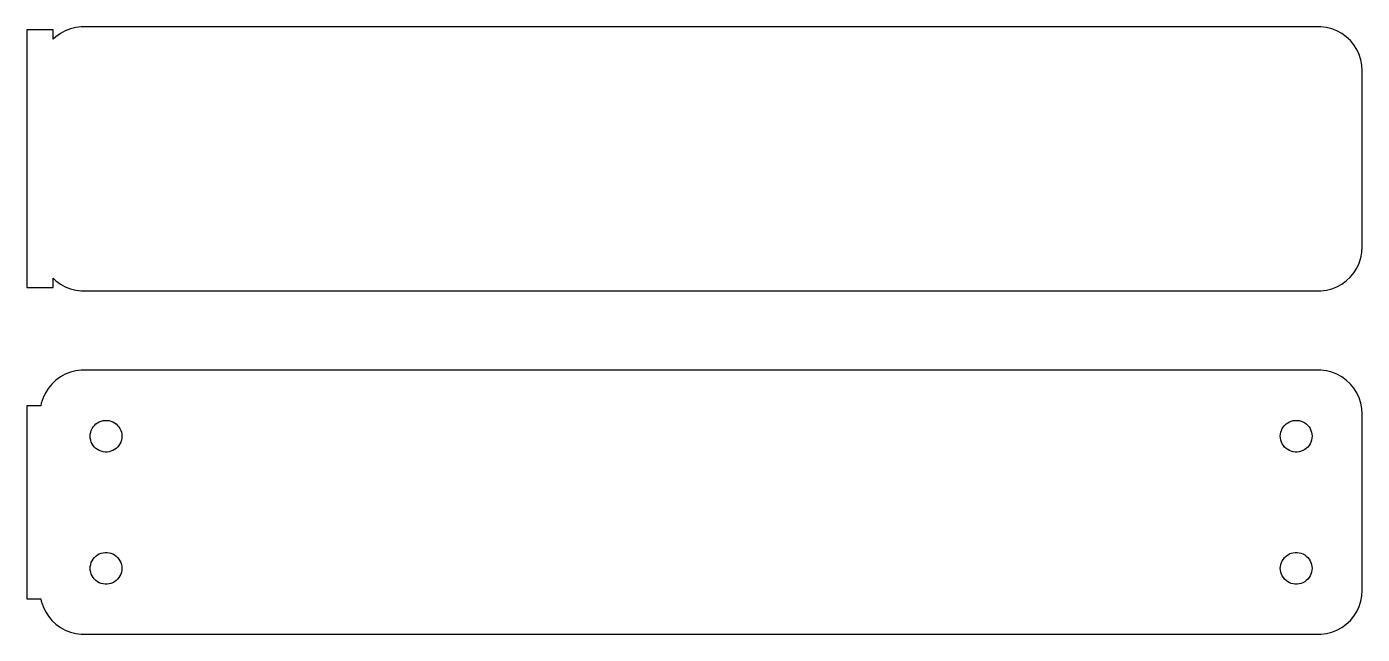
# Model space of a CAD drawing. Header units: metres. Extents: x -76 to 75, y 24 to 93.
import ezdxf

# ---------------------------------------------------------------- set-up
doc = ezdxf.new("R2010")
doc.units = ezdxf.units.M

msp = doc.modelspace()

# ---------------------------------------------------------------- linework, layer by layer
for p, q in [((-73.5, 92.6148), (-76.5, 92.6148)), ((-76.5, 92.6148), (-76.5, 63.3852)), ((-73.5, 91.5587), (-73.5, 92.6148)), ((-72.1289, 92.5241), (-72.6791, 92.2216)), ((-71.5451, 92.7553), (-72.1289, 92.5241)), ((-70.9369, 92.9114), (-71.5451, 92.7553)), ((-70.3139, 92.9901), (-70.9369, 92.9114)), ((70.3139, 92.9901), (-70.3139, 92.9901)), ((70.9369, 92.9114), (70.3139, 92.9901)), ((71.5451, 92.7553), (70.9369, 92.9114)), ((72.1289, 92.5241), (71.5451, 92.7553)), ((72.6791, 92.2216), (72.1289, 92.5241)), ((-73.1871, 91.8526), (-73.5, 91.5587)), ((-72.6791, 92.2216), (-73.1871, 91.8526)), ((73.1871, 91.8526), (72.6791, 92.2216)), ((73.6448, 91.4227), (73.1871, 91.8526)), ((74.0451, 90.9389), (73.6448, 91.4227)), ((74.3815, 90.4088), (74.0451, 90.9389)), ((74.6489, 89.8406), (74.3815, 90.4088)), ((74.8429, 89.2434), (74.6489, 89.8406)), ((74.9606, 88.6267), (74.8429, 89.2434)), ((75, 88), (74.9606, 88.6267)), ((75, 68), (75, 88)), ((74.6489, 66.1594), (74.8429, 66.7566)), ((74.8429, 66.7566), (74.9606, 67.3733)), ((74.9606, 67.3733), (75, 68)), ((74.0451, 65.0611), (74.3815, 65.5912)), ((74.3815, 65.5912), (74.6489, 66.1594)), ((-73.5, 63.3852), (-73.5, 64.4413)), ((-73.5, 64.4413), (-73.1871, 64.1474)), ((-73.1871, 64.1474), (-72.6791, 63.7784)), ((-72.6791, 63.7784), (-72.1289, 63.4759)), ((72.1289, 63.4759), (72.6791, 63.7784)), ((72.6791, 63.7784), (73.1871, 64.1474)), ((73.1871, 64.1474), (73.6448, 64.5773)), ((73.6448, 64.5773), (74.0451, 65.0611)), ((-76.5, 63.3852), (-73.5, 63.3852)), ((-72.1289, 63.4759), (-71.5451, 63.2447)), ((-71.5451, 63.2447), (-70.9369, 63.0886)), ((-70.9369, 63.0886), (-70.3139, 63.0099)), ((-70.3139, 63.0099), (70.3139, 63.0099)), ((70.3139, 63.0099), (70.9369, 63.0886)), ((70.9369, 63.0886), (71.5451, 63.2447)), ((71.5451, 63.2447), (72.1289, 63.4759)), ((-72.6791, 53.2216), (-73.1871, 52.8526)), ((-72.1289, 53.5241), (-72.6791, 53.2216)), ((-71.5451, 53.7553), (-72.1289, 53.5241)), ((-70.9369, 53.9114), (-71.5451, 53.7553)), ((-70.3139, 53.9901), (-70.9369, 53.9114)), ((70.3139, 53.9901), (-70.3139, 53.9901)), ((70.9369, 53.9114), (70.3139, 53.9901)), ((71.5451, 53.7553), (70.9369, 53.9114)), ((72.1289, 53.5241), (71.5451, 53.7553)), ((72.6791, 53.2216), (72.1289, 53.5241)), ((73.1871, 52.8526), (72.6791, 53.2216)), ((-74.0451, 51.9389), (-74.3815, 51.4088)), ((-73.6448, 52.4227), (-74.0451, 51.9389)), ((-73.1871, 52.8526), (-73.6448, 52.4227)), ((73.6448, 52.4227), (73.1871, 52.8526)), ((74.0451, 51.9389), (73.6448, 52.4227)), ((74.3815, 51.4088), (74.0451, 51.9389)), ((-74.8429, 50.2434), (-74.9, 49.9442)), ((-74.6489, 50.8406), (-74.8429, 50.2434)), ((-74.3815, 51.4088), (-74.6489, 50.8406)), ((74.6489, 50.8406), (74.3815, 51.4088)), ((74.8429, 50.2434), (74.6489, 50.8406)), ((74.9606, 49.6267), (74.8429, 50.2434)), ((-74.9, 49.9442), (-76.5, 49.9442)), ((-76.5, 49.9442), (-76.5, 28.0558)), ((75, 49), (74.9606, 49.6267)), ((75, 29), (75, 49)), ((-69.2434, 46.9476), (-69.1736, 47.1626)), ((-69.1736, 47.1626), (-69.0773, 47.3671)), ((-69.0773, 47.3671), (-68.9562, 47.558)), ((-68.9562, 47.558), (-68.8121, 47.7322)), ((-68.8121, 47.7322), (-68.6474, 47.8869)), ((-68.6474, 47.8869), (-68.4645, 48.0198)), ((-68.4645, 48.0198), (-68.2664, 48.1287)), ((-68.2664, 48.1287), (-68.0562, 48.2119)), ((-68.0562, 48.2119), (-67.8373, 48.2681)), ((-67.8373, 48.2681), (-67.613, 48.2964)), ((-67.613, 48.2964), (-67.387, 48.2964)), ((-67.387, 48.2964), (-67.1627, 48.2681)), ((-67.1627, 48.2681), (-66.9438, 48.2119)), ((-66.9438, 48.2119), (-66.7336, 48.1287)), ((-66.7336, 48.1287), (-66.5355, 48.0198)), ((-66.5355, 48.0198), (-66.3526, 47.8869)), ((-66.3526, 47.8869), (-66.1879, 47.7322)), ((-66.1879, 47.7322), (-66.0438, 47.558)), ((-66.0438, 47.558), (-65.9226, 47.3671)), ((-65.9226, 47.3671), (-65.8264, 47.1626)), ((-65.8264, 47.1626), (-65.7565, 46.9476)), ((65.7565, 46.9476), (65.8264, 47.1626)), ((65.8264, 47.1626), (65.9226, 47.3671)), ((65.9226, 47.3671), (66.0438, 47.558)), ((66.0438, 47.558), (66.1879, 47.7322)), ((66.1879, 47.7322), (66.3526, 47.8869)), ((66.3526, 47.8869), (66.5355, 48.0198)), ((66.5355, 48.0198), (66.7336, 48.1287)), ((66.7336, 48.1287), (66.9438, 48.2119)), ((66.9438, 48.2119), (67.1627, 48.2681)), ((67.1627, 48.2681), (67.387, 48.2964)), ((67.387, 48.2964), (67.613, 48.2964)), ((67.613, 48.2964), (67.8373, 48.2681)), ((67.8373, 48.2681), (68.0562, 48.2119)), ((68.0562, 48.2119), (68.2664, 48.1287)), ((68.2664, 48.1287), (68.4645, 48.0198)), ((68.4645, 48.0198), (68.6474, 47.8869)), ((68.6474, 47.8869), (68.8121, 47.7322)), ((68.8121, 47.7322), (68.9562, 47.558)), ((68.9562, 47.558), (69.0773, 47.3671)), ((69.0773, 47.3671), (69.1736, 47.1626)), ((69.1736, 47.1626), (69.2434, 46.9476)), ((-69.3, 46.5), (-69.2858, 46.7256)), ((-69.2858, 46.2744), (-69.3, 46.5)), ((-69.2858, 46.7256), (-69.2434, 46.9476)), ((-69.2434, 46.0524), (-69.2858, 46.2744)), ((-69.1736, 45.8374), (-69.2434, 46.0524)), ((-69.0773, 45.6328), (-69.1736, 45.8374)), ((-68.9562, 45.442), (-69.0773, 45.6328)), ((-65.9226, 45.6328), (-66.0438, 45.442)), ((-65.8264, 45.8374), (-65.9226, 45.6328)), ((-65.7565, 46.0524), (-65.8264, 45.8374)), ((-65.7565, 46.9476), (-65.7142, 46.7256)), ((-65.7142, 46.2744), (-65.7565, 46.0524)), ((-65.7142, 46.7256), (-65.7, 46.5)), ((-65.7, 46.5), (-65.7142, 46.2744)), ((65.7, 46.5), (65.7142, 46.7256)), ((65.7142, 46.2744), (65.7, 46.5)), ((65.7142, 46.7256), (65.7565, 46.9476)), ((65.7565, 46.0524), (65.7142, 46.2744)), ((65.8264, 45.8374), (65.7565, 46.0524)), ((65.9226, 45.6328), (65.8264, 45.8374)), ((66.0438, 45.442), (65.9226, 45.6328)), ((69.0773, 45.6328), (68.9562, 45.442)), ((69.1736, 45.8374), (69.0773, 45.6328)), ((69.2434, 46.0524), (69.1736, 45.8374)), ((69.2434, 46.9476), (69.2858, 46.7256)), ((69.2858, 46.2744), (69.2434, 46.0524)), ((69.2858, 46.7256), (69.3, 46.5)), ((69.3, 46.5), (69.2858, 46.2744)), ((-68.8121, 45.2678), (-68.9562, 45.442)), ((-68.6474, 45.1131), (-68.8121, 45.2678)), ((-68.4645, 44.9802), (-68.6474, 45.1131)), ((-68.2664, 44.8713), (-68.4645, 44.9802)), ((-68.0562, 44.7881), (-68.2664, 44.8713)), ((-67.8373, 44.7319), (-68.0562, 44.7881)), ((-67.613, 44.7036), (-67.8373, 44.7319)), ((-67.387, 44.7036), (-67.613, 44.7036)), ((-67.1627, 44.7319), (-67.387, 44.7036)), ((-66.9438, 44.7881), (-67.1627, 44.7319)), ((-66.7336, 44.8713), (-66.9438, 44.7881)), ((-66.5355, 44.9802), (-66.7336, 44.8713)), ((-66.3526, 45.1131), (-66.5355, 44.9802)), ((-66.1879, 45.2678), (-66.3526, 45.1131)), ((-66.0438, 45.442), (-66.1879, 45.2678)), ((66.1879, 45.2678), (66.0438, 45.442)), ((66.3526, 45.1131), (66.1879, 45.2678)), ((66.5355, 44.9802), (66.3526, 45.1131)), ((66.7336, 44.8713), (66.5355, 44.9802)), ((66.9438, 44.7881), (66.7336, 44.8713)), ((67.1627, 44.7319), (66.9438, 44.7881)), ((67.387, 44.7036), (67.1627, 44.7319)), ((67.613, 44.7036), (67.387, 44.7036)), ((67.8373, 44.7319), (67.613, 44.7036)), ((68.0562, 44.7881), (67.8373, 44.7319)), ((68.2664, 44.8713), (68.0562, 44.7881)), ((68.4645, 44.9802), (68.2664, 44.8713)), ((68.6474, 45.1131), (68.4645, 44.9802)), ((68.8121, 45.2678), (68.6474, 45.1131)), ((68.9562, 45.442), (68.8121, 45.2678)), ((-69.2858, 31.7256), (-69.2434, 31.9476)), ((-69.2434, 31.9476), (-69.1736, 32.1626)), ((-69.1736, 32.1626), (-69.0773, 32.3672)), ((-69.0773, 32.3672), (-68.9562, 32.558)), ((-68.9562, 32.558), (-68.8121, 32.7322)), ((-68.8121, 32.7322), (-68.6474, 32.8869)), ((-68.6474, 32.8869), (-68.4645, 33.0198)), ((-68.4645, 33.0198), (-68.2664, 33.1287)), ((-68.2664, 33.1287), (-68.0562, 33.2119)), ((-68.0562, 33.2119), (-67.8373, 33.2681)), ((-67.8373, 33.2681), (-67.613, 33.2964)), ((-67.613, 33.2964), (-67.387, 33.2964)), ((-67.387, 33.2964), (-67.1627, 33.2681)), ((-67.1627, 33.2681), (-66.9438, 33.2119)), ((-66.9438, 33.2119), (-66.7336, 33.1287)), ((-66.7336, 33.1287), (-66.5355, 33.0198)), ((-66.5355, 33.0198), (-66.3526, 32.8869)), ((-66.3526, 32.8869), (-66.1879, 32.7322)), ((-66.1879, 32.7322), (-66.0438, 32.558)), ((-66.0438, 32.558), (-65.9226, 32.3672)), ((-65.9226, 32.3672), (-65.8264, 32.1626)), ((-65.8264, 32.1626), (-65.7565, 31.9476)), ((-65.7565, 31.9476), (-65.7142, 31.7256)), ((65.7142, 31.7256), (65.7565, 31.9476)), ((65.7565, 31.9476), (65.8264, 32.1626)), ((65.8264, 32.1626), (65.9226, 32.3672)), ((65.9226, 32.3672), (66.0438, 32.558)), ((66.0438, 32.558), (66.1879, 32.7322)), ((66.1879, 32.7322), (66.3526, 32.8869)), ((66.3526, 32.8869), (66.5355, 33.0198)), ((66.5355, 33.0198), (66.7336, 33.1287)), ((66.7336, 33.1287), (66.9438, 33.2119)), ((66.9438, 33.2119), (67.1627, 33.2681)), ((67.1627, 33.2681), (67.387, 33.2964)), ((67.387, 33.2964), (67.613, 33.2964)), ((67.613, 33.2964), (67.8373, 33.2681)), ((67.8373, 33.2681), (68.0562, 33.2119)), ((68.0562, 33.2119), (68.2664, 33.1287)), ((68.2664, 33.1287), (68.4645, 33.0198)), ((68.4645, 33.0198), (68.6474, 32.8869)), ((68.6474, 32.8869), (68.8121, 32.7322)), ((68.8121, 32.7322), (68.9562, 32.558)), ((68.9562, 32.558), (69.0773, 32.3672)), ((69.0773, 32.3672), (69.1736, 32.1626)), ((69.1736, 32.1626), (69.2434, 31.9476)), ((69.2434, 31.9476), (69.2858, 31.7256)), ((-69.3, 31.5), (-69.2858, 31.7256)), ((-69.2858, 31.2744), (-69.3, 31.5)), ((-69.2434, 31.0524), (-69.2858, 31.2744)), ((-69.1736, 30.8374), (-69.2434, 31.0524)), ((-69.0773, 30.6329), (-69.1736, 30.8374)), ((-68.9562, 30.442), (-69.0773, 30.6329)), ((-68.8121, 30.2678), (-68.9562, 30.442)), ((-66.0438, 30.442), (-66.1879, 30.2678)), ((-65.9226, 30.6329), (-66.0438, 30.442)), ((-65.8264, 30.8374), (-65.9226, 30.6329)), ((-65.7565, 31.0524), (-65.8264, 30.8374)), ((-65.7142, 31.2744), (-65.7565, 31.0524)), ((-65.7142, 31.7256), (-65.7, 31.5)), ((-65.7, 31.5), (-65.7142, 31.2744)), ((65.7, 31.5), (65.7142, 31.7256)), ((65.7142, 31.2744), (65.7, 31.5)), ((65.7565, 31.0524), (65.7142, 31.2744)), ((65.8264, 30.8374), (65.7565, 31.0524)), ((65.9226, 30.6329), (65.8264, 30.8374)), ((66.0438, 30.442), (65.9226, 30.6329)), ((66.1879, 30.2678), (66.0438, 30.442)), ((68.9562, 30.442), (68.8121, 30.2678)), ((69.0773, 30.6329), (68.9562, 30.442)), ((69.1736, 30.8374), (69.0773, 30.6329)), ((69.2434, 31.0524), (69.1736, 30.8374)), ((69.2858, 31.2744), (69.2434, 31.0524)), ((69.2858, 31.7256), (69.3, 31.5)), ((69.3, 31.5), (69.2858, 31.2744)), ((-68.6474, 30.1131), (-68.8121, 30.2678)), ((-68.4645, 29.9802), (-68.6474, 30.1131)), ((-68.2664, 29.8713), (-68.4645, 29.9802)), ((-68.0562, 29.7881), (-68.2664, 29.8713)), ((-67.8373, 29.7319), (-68.0562, 29.7881)), ((-67.613, 29.7036), (-67.8373, 29.7319)), ((-67.387, 29.7036), (-67.613, 29.7036)), ((-67.1627, 29.7319), (-67.387, 29.7036)), ((-66.9438, 29.7881), (-67.1627, 29.7319)), ((-66.7336, 29.8713), (-66.9438, 29.7881)), ((-66.5355, 29.9802), (-66.7336, 29.8713)), ((-66.3526, 30.1131), (-66.5355, 29.9802)), ((-66.1879, 30.2678), (-66.3526, 30.1131)), ((66.3526, 30.1131), (66.1879, 30.2678)), ((66.5355, 29.9802), (66.3526, 30.1131)), ((66.7336, 29.8713), (66.5355, 29.9802)), ((66.9438, 29.7881), (66.7336, 29.8713)), ((67.1627, 29.7319), (66.9438, 29.7881)), ((67.387, 29.7036), (67.1627, 29.7319)), ((67.613, 29.7036), (67.387, 29.7036)), ((67.8373, 29.7319), (67.613, 29.7036)), ((68.0562, 29.7881), (67.8373, 29.7319)), ((68.2664, 29.8713), (68.0562, 29.7881)), ((68.4645, 29.9802), (68.2664, 29.8713)), ((68.6474, 30.1131), (68.4645, 29.9802)), ((68.8121, 30.2678), (68.6474, 30.1131)), ((74.9606, 28.3733), (75, 29)), ((-76.5, 28.0558), (-74.9, 28.0558)), ((-74.9, 28.0558), (-74.8429, 27.7566)), ((-74.8429, 27.7566), (-74.6489, 27.1594)), ((74.6489, 27.1594), (74.8429, 27.7566)), ((74.8429, 27.7566), (74.9606, 28.3733)), ((-74.6489, 27.1594), (-74.3815, 26.5912)), ((-74.3815, 26.5912), (-74.0451, 26.0611)), ((-74.0451, 26.0611), (-73.6448, 25.5773)), ((73.6448, 25.5773), (74.0451, 26.0611)), ((74.0451, 26.0611), (74.3815, 26.5912)), ((74.3815, 26.5912), (74.6489, 27.1594)), ((-73.6448, 25.5773), (-73.1871, 25.1474)), ((-73.1871, 25.1474), (-72.6791, 24.7784)), ((-72.6791, 24.7784), (-72.1289, 24.4759)), ((-72.1289, 24.4759), (-71.5451, 24.2447)), ((-71.5451, 24.2447), (-70.9369, 24.0886)), ((70.9369, 24.0886), (71.5451, 24.2447)), ((71.5451, 24.2447), (72.1289, 24.4759)), ((72.1289, 24.4759), (72.6791, 24.7784)), ((72.6791, 24.7784), (73.1871, 25.1474)), ((73.1871, 25.1474), (73.6448, 25.5773)), ((-70.9369, 24.0886), (-70.3139, 24.0099)), ((-70.3139, 24.0099), (70.3139, 24.0099)), ((70.3139, 24.0099), (70.9369, 24.0886))]:
    msp.add_line(p, q)

doc.saveas('drawing.dxf')
